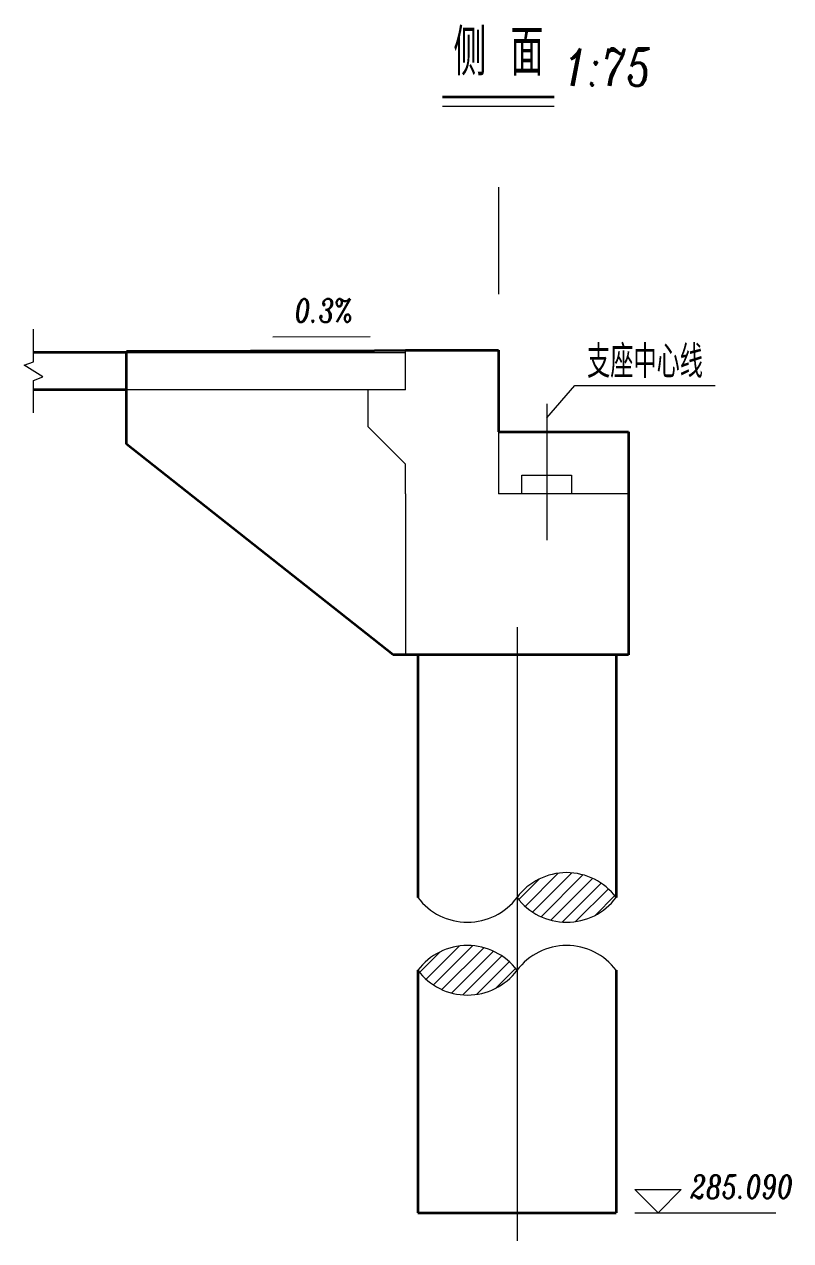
# Model space of a CAD drawing. Header units: millimetres. Extents: x -513 to 23624, y -721 to 12066.
# Drawn here: x -495.27 to -489.09, y 485.25 to 495.06 of the extents above; entities that cross this region are included whole.
import ezdxf
from ezdxf.enums import TextEntityAlignment as Align

# ---------------------------------------------------------------- set-up
doc = ezdxf.new("R2010")
doc.units = ezdxf.units.MM
doc.linetypes.add('CENTER', pattern=[50.8, 31.75, -6.35, 6.35, -6.35])
doc.linetypes.add('DASHED', pattern=[19.05, 12.7, -6.35])
for name, color, linetype, lineweight in [('填充', 4, 'Continuous', 15), ('工作线', 1, 'Continuous', 35), ('文字', 7, 'Continuous', 15), ('构造虚线', 6, 'DASHED', 20), ('标注', 3, 'Continuous', 15), ('结构轮廓', 1, 'Continuous', 35), ('轴线', 2, 'CENTER', 15)]:
    doc.layers.add(name, color=color, linetype=linetype, lineweight=lineweight)
doc.styles.add('标注', font='italc1.shx', dxfattribs={"width": 0.75, "bigfont": 'fsdb.shx'})
doc.styles.add('标题', font='ITALC1.SHX', dxfattribs={"width": 0.75, "height": 5, "bigfont": 'fsdb.shx'})
doc.styles.add('标题2', font='ITALC1.SHX', dxfattribs={"width": 0.75, "height": 4, "bigfont": 'fsdb.shx'})
doc.styles.add('注释', font='ITALC1.SHX', dxfattribs={"width": 0.75, "height": 3.5, "bigfont": 'fsdb.shx'})
pattern_1 = [(45, (-513.691384, 477.46922), (-0.053033, 0.053033), [])]

msp = doc.modelspace()

# ---------------------------------------------------------------- hatches: boundary and pattern name
at = {"layer": '填充'}
h = msp.add_hatch(dxfattribs=at)
h.set_pattern_fill('ANSI31', color=256, scale=0.023622, style=0)
h.set_pattern_definition(pattern_1)
edge = h.paths.add_edge_path()
edge.add_arc((-490.89722, 488.31519), 0.5, -143.130102, -36.869898)
edge.add_arc((-490.89722, 487.71519), 0.5, 36.869898, 143.130102)
h = msp.add_hatch(dxfattribs=at)
h.set_pattern_fill('ANSI31', color=256, scale=0.023622, style=0)
h.set_pattern_definition(pattern_1)
edge = h.paths.add_edge_path()
edge.add_arc((-491.69722, 487.12769), 0.5, 36.869898, 143.130102)
edge.add_arc((-491.69722, 487.72769), 0.5, -143.130102, -36.869898)

# ---------------------------------------------------------------- linework, layer by layer
at = {"layer": '工作线'}
msp.add_line((-491.89722, 494.47269), (-490.99722, 494.47269), dxfattribs=at)
at = {"layer": '文字'}
msp.add_line((-491.89722, 494.39769), (-490.99722, 494.39769), dxfattribs=at)
at = {"layer": '构造虚线', "ltscale": 14.76378}
for p, q in [((-494.44722, 492.41144), (-492.19722, 492.41144)), ((-492.19722, 492.11144), (-494.44722, 492.11144)), ((-491.44722, 491.77144), (-490.39722, 491.77144)), ((-492.19722, 491.27144), (-492.19722, 489.97144)), ((-490.39722, 491.27144), (-491.44722, 491.27144))]:
    msp.add_line(p, q, dxfattribs=at)
at = {"layer": '构造虚线', "ltscale": 6.254921}
msp.add_line((-492.19722, 492.11144), (-492.19722, 492.42919), dxfattribs=at)
at = {"layer": '构造虚线', "ltscale": 5.905512}
msp.add_line((-492.49722, 491.81144), (-492.49722, 492.11144), dxfattribs=at)
at = {"layer": '构造虚线', "ltscale": 8.351655}
msp.add_line((-492.19722, 491.51144), (-492.49722, 491.81144), dxfattribs=at)
at = {"layer": '构造虚线', "ltscale": 9.84252}
msp.add_line((-491.44722, 491.77144), (-491.44722, 491.27144), dxfattribs=at)
at = {"layer": '构造虚线', "ltscale": 4.724409}
msp.add_line((-492.19722, 491.27144), (-492.19722, 491.51144), dxfattribs=at)
at = {"layer": '构造虚线', "ltscale": 2.952756}
for p, q in [((-491.25722, 491.27144), (-491.25722, 491.42144)), ((-490.85722, 491.42144), (-490.85722, 491.27144))]:
    msp.add_line(p, q, dxfattribs=at)
at = {"layer": '构造虚线', "ltscale": 7.874016}
msp.add_line((-491.25722, 491.42144), (-490.85722, 491.42144), dxfattribs=at)
at = {"layer": '标注'}
for p, q in [((-491.44722, 493.74394), (-491.44722, 492.88144)), ((-493.26669, 492.53849), (-492.48206, 492.54084)), ((-491.05722, 491.88394), (-490.83222, 492.14644)), ((-490.83222, 492.14644), (-489.69784, 492.14644)), ((-490.34722, 485.65894), (-489.97222, 485.65894)), ((-490.34722, 485.65894), (-490.15972, 485.47144)), ((-490.15972, 485.47144), (-489.97222, 485.65894)), ((-490.34722, 485.47144), (-489.21061, 485.47144))]:
    msp.add_line(p, q, dxfattribs=at)
at = {"layer": '标注', "flags": 128}
msp.add_lwpolyline([(-495.19722, 491.92394), (-495.19722, 492.18644), (-495.12222, 492.21374), (-495.27222, 492.30915), (-495.19722, 492.33644), (-495.19722, 492.59894)], dxfattribs=at)
at = {"layer": '标注'}
for centre, start, end in [((-490.89722, 487.71519), 36.869898, 143.130102), ((-491.69722, 488.31519), 216.869898, 323.130102), ((-490.89722, 488.31519), 216.869898, 323.130102), ((-491.69722, 487.12769), 36.869898, 143.130102), ((-490.89722, 487.12769), 36.869898, 143.130102), ((-491.69722, 487.72769), 216.869898, 323.130102)]:
    msp.add_arc(centre, 0.5, start, end, dxfattribs=at)
msp.add_solid([(-493.41204, 492.53242), (-493.26214, 492.53287), (-493.22337, 492.60049), (-493.41204, 492.53242)], dxfattribs=at)
at = {"layer": '结构轮廓'}
for p, q in [((-494.44722, 492.41144), (-495.19722, 492.41144)), ((-494.44722, 492.42244), (-491.44722, 492.43144)), ((-494.44722, 491.67244), (-494.44722, 492.42244)), ((-492.19722, 492.43144), (-491.44722, 492.43144)), ((-492.19722, 492.42919), (-492.19722, 492.43144)), ((-491.44722, 492.43144), (-491.44722, 491.77144)), ((-494.44722, 492.11144), (-495.19722, 492.11144)), ((-491.44722, 491.77144), (-490.39722, 491.77144)), ((-490.39722, 491.77144), (-490.39722, 491.27144)), ((-492.29722, 489.97114), (-494.44722, 491.67244)), ((-490.39722, 491.27144), (-490.39722, 491.27144)), ((-490.39722, 491.27144), (-490.39722, 489.97144)), ((-492.19722, 489.97144), (-492.29722, 489.97114)), ((-490.39722, 489.97144), (-492.19722, 489.97144)), ((-492.19722, 489.97144), (-492.19722, 489.97144)), ((-492.19722, 489.97144), (-492.19722, 489.97144)), ((-492.09722, 489.97144), (-492.09722, 488.01519)), ((-490.49722, 489.97144), (-490.49722, 488.01519)), ((-492.09722, 487.42769), (-492.09722, 485.47144)), ((-490.49722, 487.42769), (-490.49722, 485.47144)), ((-492.09722, 485.47144), (-490.49722, 485.47144))]:
    msp.add_line(p, q, dxfattribs=at)
at = {"layer": '轴线', "ltscale": 14.724409}
for p, q in [((-491.05722, 491.99644), (-491.05722, 490.89644)), ((-491.29722, 490.19644), (-491.29722, 485.24644))]:
    msp.add_line(p, q, dxfattribs=at)

# ---------------------------------------------------------------- texts
at = {"layer": '文字', "style": '标题', "width": 0.75}
msp.add_text('侧 面', height=0.375, dxfattribs=at).set_placement((-491.44722, 494.53269), align=Align.BOTTOM_CENTER)
at = {"layer": '文字', "style": '标题2', "width": 0.75}
msp.add_text('1:75', height=0.3, dxfattribs=at).set_placement((-490.92222, 494.47269), align=Align.BOTTOM_LEFT)
at = {"layer": '文字', "style": '注释', "width": 0.75}
msp.add_text('支座中心线', height=0.2625, dxfattribs=at).set_placement((-490.26503, 492.33769), align=Align.MIDDLE_CENTER)
at = {"layer": '标注', "style": '标注', "width": 0.75}
msp.add_text('0.3%', height=0.1875, rotation=0.171887, dxfattribs=at).set_placement((-492.85724, 492.59971), align=Align.BOTTOM_CENTER)
msp.add_text('285.090', height=0.1875, dxfattribs=at).set_placement((-489.89722, 485.53144), align=Align.BOTTOM_LEFT)

doc.saveas('drawing.dxf')
